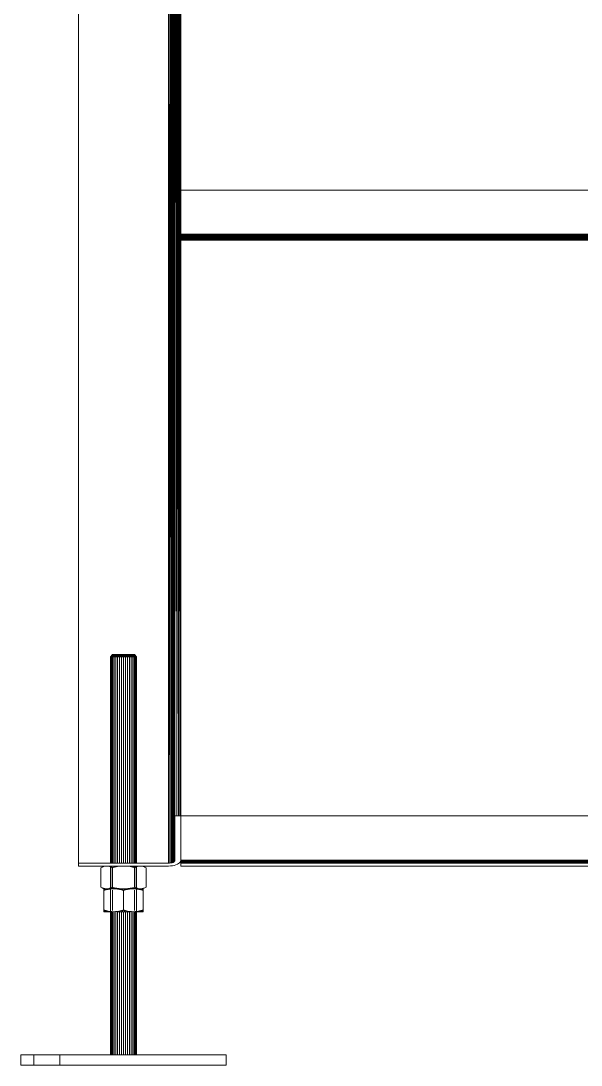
# Model space of a CAD drawing. Header units: centimetres. Extents: x -336 to 16318, y -437 to 1921.
# Drawn here: x 5464 to 5491.3, y 107.8 to 158.6 of the extents above; entities that cross this region are included whole.
import ezdxf

# ---------------------------------------------------------------- set-up
doc = ezdxf.new("R2010")
doc.units = ezdxf.units.CM
doc.layers.add('M-EQPM', color=7, linetype='Continuous', lineweight=9)

# ---------------------------------------------------------------- blocks, each defined once
blk = doc.blocks.new('EQ-05-028 - EQ-05-028_dwg_Agrupar_499-1577048-Section 6')
at = {"layer": 'M-EQPM', "color": 136, "true_color": 0x007f7f}
for p, q in [((5471.257, 181.035), (5471.163, 117.601)), ((5471.163, 181.035), (5471.163, 117.601)), ((5471.257, 181.035), (5471.222, 117.604)), ((5471.257, 181.035), (5471.279, 117.613)), ((5471.349, 181.035), (5471.279, 117.613)), ((5471.349, 181.035), (5471.331, 117.627)), ((5471.349, 181.035), (5471.375, 117.644)), ((5471.349, 181.035), (5471.412, 117.666)), ((5471.349, 181.035), (5471.44, 117.691)), ((5471.349, 181.035), (5471.457, 117.719)), ((5471.349, 181.035), (5471.459, 119.895)), ((5471.463, 119.895), (5471.436, 181.035)), ((5471.463, 181.035), (5471.463, 119.895)), ((5471.463, 119.895), (5471.516, 181.035)), ((5471.565, 119.895), (5471.516, 181.035)), ((5471.565, 119.895), (5471.649, 181.035)), ((5471.565, 119.895), (5471.587, 181.035)), ((5471.649, 119.895), (5471.649, 181.035)), ((5471.649, 119.895), (5471.698, 181.035)), ((5471.75, 119.895), (5471.698, 181.035)), ((5471.711, 119.895), (5471.698, 181.035)), ((5471.75, 119.895), (5471.734, 181.035)), ((5471.761, 150.391), (5471.734, 181.035)), ((5471.763, 150.391), (5471.756, 181.035)), ((5471.763, 150.391), (5471.756, 181.035)), ((5466.763, 179.571), (5466.763, 117.601)), ((5466.763, 117.601), (5466.763, 179.571)), ((5471.763, 148.098), (5471.763, 170.708)), ((5471.763, 170.404), (5471.763, 150.391)), ((5471.763, 170.404), (5471.763, 150.391)), ((5510.763, 150.391), (5471.763, 150.391)), ((5471.763, 148.244), (5471.763, 150.391)), ((5471.763, 148.199), (5471.763, 148.244)), ((5510.763, 148.244), (5471.763, 148.244)), ((5471.763, 148.154), (5471.763, 148.199)), ((5510.763, 148.199), (5471.763, 148.199)), ((5471.763, 148.112), (5471.763, 148.154)), ((5510.763, 148.154), (5471.763, 148.154)), ((5471.763, 148.126), (5471.763, 148.141)), ((5471.763, 148.114), (5471.763, 148.126)), ((5471.763, 148.105), (5471.763, 148.114)), ((5471.763, 148.072), (5471.763, 148.112)), ((5510.763, 148.112), (5471.763, 148.112)), ((5471.763, 148.1), (5471.763, 148.105)), ((5471.763, 148.098), (5471.763, 148.1)), ((5510.763, 148.098), (5471.763, 148.098)), ((5471.763, 148.098), (5471.763, 147.952)), ((5471.763, 148.037), (5471.763, 148.072)), ((5510.763, 148.072), (5471.763, 148.072)), ((5471.75, 119.895), (5471.763, 147.952)), ((5471.75, 119.895), (5471.763, 147.952)), ((5471.763, 148.008), (5471.763, 148.037)), ((5510.763, 148.037), (5471.763, 148.037)), ((5471.763, 147.984), (5471.763, 148.008)), ((5510.763, 148.008), (5471.763, 148.008)), ((5471.763, 147.966), (5471.763, 147.984)), ((5510.763, 147.984), (5471.763, 147.984)), ((5471.763, 147.955), (5471.763, 147.966)), ((5510.763, 147.966), (5471.763, 147.966)), ((5471.763, 147.955), (5471.763, 147.952)), ((5510.763, 147.955), (5471.763, 147.955)), ((5510.763, 147.952), (5471.763, 147.952)), ((5471.763, 119.895), (5471.763, 147.952)), ((5471.763, 119.895), (5471.763, 147.952)), ((5471.763, 147.952), (5471.763, 119.895)), ((5471.463, 119.895), (5471.763, 119.895)), ((5471.463, 119.895), (5471.463, 117.748)), ((5471.763, 119.895), (5471.463, 119.895)), ((5510.763, 119.895), (5471.763, 119.895)), ((5471.763, 119.895), (5471.763, 117.748)), ((5471.763, 119.895), (5471.763, 117.748)), ((5510.763, 119.895), (5471.763, 119.895)), ((5471.763, 119.895), (5471.763, 117.748)), ((5466.763, 117.601), (5466.763, 117.455)), ((5466.763, 117.601), (5471.163, 117.601)), ((5471.163, 117.601), (5466.763, 117.601)), ((5466.763, 117.455), (5466.763, 117.601)), ((5471.163, 117.601), (5471.256, 117.609)), ((5471.163, 117.601), (5471.222, 117.604)), ((5471.163, 117.601), (5471.21, 117.603)), ((5471.163, 117.601), (5471.21, 117.603)), ((5471.163, 117.603), (5471.163, 117.601)), ((5471.256, 117.609), (5471.21, 117.603)), ((5471.222, 117.604), (5471.299, 117.617)), ((5471.222, 117.604), (5471.279, 117.613)), ((5471.222, 117.604), (5471.256, 117.609)), ((5471.299, 117.617), (5471.256, 117.609)), ((5471.279, 117.613), (5471.331, 117.627)), ((5471.279, 117.613), (5471.299, 117.617)), ((5471.34, 117.629), (5471.299, 117.617)), ((5471.331, 117.627), (5471.299, 117.617)), ((5471.331, 117.627), (5471.375, 117.644)), ((5471.331, 117.627), (5471.375, 117.644)), ((5471.331, 117.627), (5471.34, 117.629)), ((5471.375, 117.644), (5471.34, 117.629)), ((5471.375, 117.644), (5471.431, 117.681)), ((5471.375, 117.644), (5471.412, 117.666)), ((5471.375, 117.644), (5471.406, 117.662)), ((5471.406, 117.662), (5471.375, 117.644)), ((5471.431, 117.681), (5471.406, 117.662)), ((5471.412, 117.666), (5471.449, 117.703)), ((5471.412, 117.666), (5471.44, 117.691)), ((5471.412, 117.666), (5471.431, 117.681)), ((5471.449, 117.703), (5471.431, 117.681)), ((5471.431, 117.662), (5471.431, 117.649)), ((5471.44, 117.691), (5471.457, 117.719)), ((5471.44, 117.691), (5471.449, 117.703)), ((5471.46, 117.725), (5471.449, 117.703)), ((5471.449, 117.703), (5471.46, 117.725)), ((5471.457, 117.719), (5471.449, 117.703)), ((5471.46, 117.725), (5471.463, 117.748)), ((5471.463, 117.725), (5471.463, 117.748)), ((5471.587, 117.541), (5471.516, 117.511)), ((5471.587, 117.541), (5471.516, 117.511)), ((5471.649, 117.576), (5471.587, 117.541)), ((5471.587, 117.541), (5471.649, 117.576)), ((5471.698, 117.615), (5471.649, 117.576)), ((5471.698, 117.615), (5471.649, 117.576)), ((5471.734, 117.657), (5471.698, 117.615)), ((5471.698, 117.615), (5471.734, 117.657)), ((5471.763, 117.748), (5471.734, 117.657)), ((5471.756, 117.702), (5471.734, 117.657)), ((5471.756, 117.702), (5471.734, 117.657)), ((5471.763, 117.748), (5471.738, 117.669)), ((5471.763, 117.748), (5471.756, 117.702)), ((5471.763, 117.748), (5471.756, 117.702)), ((5471.756, 117.711), (5471.756, 117.748)), ((5471.763, 117.725), (5471.763, 117.748)), ((5510.763, 117.748), (5471.763, 117.748)), ((5471.763, 117.657), (5471.763, 117.748)), ((5471.763, 117.703), (5471.763, 117.725)), ((5510.763, 117.725), (5471.763, 117.725)), ((5471.763, 117.681), (5471.763, 117.703)), ((5510.763, 117.703), (5471.763, 117.703)), ((5471.763, 117.662), (5471.763, 117.681)), ((5510.763, 117.681), (5471.763, 117.681)), ((5471.763, 117.644), (5471.763, 117.662)), ((5510.763, 117.662), (5471.763, 117.662)), ((5471.763, 117.629), (5471.763, 117.644)), ((5510.763, 117.644), (5471.763, 117.644)), ((5471.763, 117.617), (5471.763, 117.629)), ((5510.763, 117.629), (5471.763, 117.629)), ((5471.763, 117.609), (5471.763, 117.617)), ((5510.763, 117.617), (5471.763, 117.617)), ((5471.763, 117.603), (5471.763, 117.609)), ((5510.763, 117.609), (5471.763, 117.609)), ((5471.763, 117.601), (5471.763, 117.603)), ((5471.763, 117.603), (5471.763, 117.601)), ((5510.763, 117.601), (5471.763, 117.601)), ((5471.763, 117.455), (5471.763, 117.601)), ((5510.763, 117.601), (5471.763, 117.601)), ((5466.763, 117.455), (5471.163, 117.455)), ((5471.163, 117.455), (5466.763, 117.455)), ((5471.257, 117.459), (5471.163, 117.455)), ((5471.163, 117.455), (5471.257, 117.459)), ((5471.349, 117.469), (5471.257, 117.459)), ((5471.349, 117.469), (5471.257, 117.459)), ((5471.436, 117.487), (5471.349, 117.469)), ((5471.516, 117.511), (5471.436, 117.487)), ((5510.763, 117.455), (5471.763, 117.455))]:
    blk.add_line(p, q, dxfattribs=at)
at = {"layer": 'M-EQPM', "color": 136, "true_color": 0x007f7f, "flags": 128}
for points in [[(5466.763, 117.601), (5466.763, 179.571), (5469.763, 181.035), (5471.163, 181.035), (5471.257, 181.035), (5471.279, 117.613), (5471.331, 117.627), (5471.349, 181.035), (5471.279, 117.613), (5471.349, 181.035), (5471.436, 181.035), (5471.516, 181.035), (5471.565, 119.895), (5471.587, 181.035), (5471.565, 119.895), (5471.649, 181.035), (5471.565, 119.895)], [(5471.457, 117.719), (5471.349, 181.035), (5471.457, 117.719), (5471.44, 117.691), (5471.349, 181.035), (5471.44, 117.691), (5471.412, 117.666), (5471.349, 181.035), (5471.412, 117.666), (5471.375, 117.644), (5471.349, 181.035), (5471.375, 117.644), (5471.331, 117.627), (5471.349, 181.035), (5471.257, 181.035), (5471.279, 117.613), (5471.222, 117.604), (5471.257, 181.035), (5471.222, 117.604), (5471.163, 117.601), (5471.257, 181.035), (5471.163, 117.601), (5471.163, 181.035), (5471.163, 117.601)], [(5471.649, 119.895), (5471.649, 181.035), (5471.587, 181.035), (5471.516, 181.035), (5471.565, 119.895)], [(5471.649, 119.895), (5471.649, 181.035), (5471.698, 181.035), (5471.649, 119.895), (5471.698, 181.035), (5471.711, 119.895)], [(5471.763, 150.391), (5471.756, 181.035), (5471.734, 181.035), (5471.698, 181.035), (5471.711, 119.895)], [(5471.75, 119.895), (5471.698, 181.035), (5471.75, 119.895), (5471.734, 181.035), (5471.761, 150.391)], [(5471.763, 147.952), (5471.75, 119.895), (5471.734, 181.035), (5471.761, 150.391)], [(5471.763, 150.391), (5471.763, 148.244), (5471.763, 148.199), (5471.763, 148.154), (5471.763, 148.112), (5471.763, 148.072), (5471.763, 148.037), (5471.763, 148.008), (5471.763, 147.984), (5471.763, 147.966), (5471.763, 147.955), (5471.763, 147.952)], [(5471.763, 150.391), (5510.763, 150.391), (5510.763, 148.244), (5471.763, 148.244), (5471.763, 148.199), (5471.763, 148.154), (5510.763, 148.154), (5510.763, 148.199), (5471.763, 148.199), (5510.763, 148.199)], [(5510.763, 148.199), (5510.763, 148.244), (5471.763, 148.244), (5471.763, 150.391), (5510.763, 150.391)], [(5471.763, 147.952), (5471.763, 147.955), (5471.763, 147.966), (5510.763, 147.966), (5510.763, 147.955)], [(5510.763, 147.955), (5471.763, 147.955), (5510.763, 147.955), (5510.763, 147.952)], [(5471.163, 117.601), (5471.163, 117.609), (5471.21, 117.603), (5471.21, 117.601), (5471.21, 117.609), (5471.21, 117.604), (5471.21, 117.609), (5471.299, 117.617), (5471.299, 117.604), (5471.279, 117.613), (5471.279, 117.617), (5471.34, 117.629), (5471.375, 117.644), (5471.406, 117.662), (5471.431, 117.681), (5471.449, 117.703), (5471.46, 117.725), (5471.463, 117.748), (5471.463, 119.895), (5471.463, 117.748)], [(5471.763, 117.748), (5471.756, 117.702), (5471.763, 117.748), (5471.763, 119.895), (5471.463, 119.895)], [(5471.734, 117.657), (5471.756, 117.702), (5471.756, 117.748), (5471.763, 119.895)], [(5510.763, 117.748), (5471.763, 117.748), (5471.763, 119.895), (5510.763, 119.895)], [(5510.763, 117.748), (5510.763, 119.895), (5510.763, 117.748), (5510.763, 117.725), (5510.763, 117.703), (5471.763, 117.703), (5471.763, 117.681), (5510.763, 117.681), (5471.763, 117.681), (5471.763, 117.662), (5510.763, 117.662), (5471.763, 117.662), (5471.763, 117.644), (5510.763, 117.644), (5510.763, 117.629), (5510.763, 117.617), (5471.763, 117.617), (5471.763, 117.609), (5510.763, 117.609), (5510.763, 117.603)], [(5471.734, 117.657), (5471.698, 117.615), (5471.649, 117.576), (5471.587, 117.541), (5471.516, 117.511), (5471.436, 117.487), (5471.349, 117.469), (5471.257, 117.459), (5471.163, 117.455), (5466.763, 117.455), (5466.763, 117.601), (5471.163, 117.601)], [(5471.406, 117.644), (5471.406, 117.627), (5471.279, 117.613), (5471.279, 117.617), (5471.279, 117.604), (5471.163, 117.601)], [(5471.375, 117.644), (5471.331, 117.627), (5471.331, 117.617), (5471.34, 117.629), (5471.34, 117.627), (5471.34, 117.644), (5471.34, 117.629), (5471.34, 117.627), (5471.34, 117.617), (5471.256, 117.609), (5471.21, 117.603), (5471.163, 117.601)], [(5471.463, 117.691), (5471.412, 117.666), (5471.412, 117.703), (5471.431, 117.681), (5471.431, 117.666), (5471.375, 117.644)], [(5471.375, 117.644), (5471.406, 117.662), (5471.406, 117.644), (5471.406, 117.681), (5471.406, 117.662), (5471.406, 117.644)], [(5471.457, 117.719), (5471.457, 117.725), (5471.449, 117.703), (5471.449, 117.719), (5471.44, 117.691), (5471.44, 117.703), (5471.44, 117.666), (5471.44, 117.681), (5471.44, 117.644)], [(5471.763, 117.601), (5471.763, 117.603), (5471.763, 117.609), (5471.763, 117.617), (5471.763, 117.629), (5471.763, 117.644), (5471.763, 117.662), (5471.763, 117.681), (5471.763, 117.703), (5471.763, 117.725), (5471.763, 117.748)], [(5471.763, 117.603), (5471.763, 117.609), (5510.763, 117.609), (5510.763, 117.617), (5471.763, 117.617), (5471.763, 117.629), (5510.763, 117.629), (5471.763, 117.629), (5471.763, 117.644), (5510.763, 117.644), (5510.763, 117.662), (5510.763, 117.681), (5510.763, 117.703), (5471.763, 117.703), (5471.763, 117.725), (5510.763, 117.725), (5471.763, 117.725), (5471.763, 117.748), (5510.763, 117.748)], [(5471.763, 117.455), (5510.763, 117.455), (5471.763, 117.455), (5471.763, 117.601)], [(5471.763, 117.455), (5471.763, 117.601), (5510.763, 117.601), (5510.763, 117.455)], [(5471.349, 117.469), (5471.436, 117.487), (5471.516, 117.511)]]:
    blk.add_lwpolyline(points, dxfattribs=at)
for points in [[(5471.459, 119.895), (5471.349, 181.035)], [(5471.463, 119.895), (5471.516, 181.035), (5471.463, 119.895), (5471.436, 181.035)], [(5510.763, 148.154), (5510.763, 148.112), (5471.763, 148.112), (5471.763, 148.154)], [(5510.763, 148.072), (5471.763, 148.072), (5510.763, 148.072), (5510.763, 148.037), (5471.763, 148.037), (5471.763, 148.072), (5471.763, 148.112), (5510.763, 148.112)], [(5510.763, 148.008), (5471.763, 148.008), (5510.763, 148.008), (5510.763, 147.984), (5471.763, 147.984), (5471.763, 148.008), (5471.763, 148.037), (5510.763, 148.037)], [(5510.763, 147.984), (5510.763, 147.966), (5471.763, 147.966), (5471.763, 147.984)]]:
    blk.add_lwpolyline(points, close=True, dxfattribs=at)
blk = doc.blocks.new('EQ-05-028 - EQ-05-028_dwg_Agrupar_724-1577056-Section 6')
at = {"layer": 'M-EQPM', "color": 136, "true_color": 0x007f7f}
for p, q in [((5468.435, 127.755), (5468.328, 127.655)), ((5468.328, 127.655), (5468.428, 127.755)), ((5468.454, 127.755), (5468.336, 127.655)), ((5468.336, 127.655), (5468.435, 127.755)), ((5468.428, 127.755), (5468.336, 127.655)), ((5468.336, 127.655), (5468.435, 127.755)), ((5468.487, 127.755), (5468.359, 127.655)), ((5468.359, 127.655), (5468.454, 127.755)), ((5468.435, 127.755), (5468.359, 127.655)), ((5468.359, 127.655), (5468.454, 127.755)), ((5468.53, 127.755), (5468.397, 127.655)), ((5468.397, 127.655), (5468.487, 127.755)), ((5468.454, 127.755), (5468.397, 127.655)), ((5468.397, 127.655), (5468.487, 127.755)), ((5468.435, 127.755), (5468.428, 127.755)), ((5468.428, 127.755), (5468.435, 127.755)), ((5468.454, 127.755), (5468.435, 127.755)), ((5468.435, 127.755), (5468.454, 127.755)), ((5468.585, 127.755), (5468.45, 127.655)), ((5468.45, 127.655), (5468.53, 127.755)), ((5468.487, 127.755), (5468.45, 127.655)), ((5468.45, 127.655), (5468.53, 127.755)), ((5468.487, 127.755), (5468.454, 127.755)), ((5468.454, 127.755), (5468.487, 127.755)), ((5468.53, 127.755), (5468.487, 127.755)), ((5468.487, 127.755), (5468.53, 127.755)), ((5468.649, 127.755), (5468.514, 127.655)), ((5468.514, 127.655), (5468.585, 127.755)), ((5468.53, 127.755), (5468.514, 127.655)), ((5468.514, 127.655), (5468.585, 127.755)), ((5468.585, 127.755), (5468.53, 127.755)), ((5468.53, 127.755), (5468.585, 127.755)), ((5468.649, 127.755), (5468.585, 127.755)), ((5468.585, 127.755), (5468.59, 127.655)), ((5468.585, 127.755), (5468.649, 127.755)), ((5468.72, 127.755), (5468.59, 127.655)), ((5468.59, 127.655), (5468.649, 127.755)), ((5468.59, 127.655), (5468.649, 127.755)), ((5468.72, 127.755), (5468.649, 127.755)), ((5468.649, 127.755), (5468.675, 127.655)), ((5468.649, 127.755), (5468.72, 127.755)), ((5468.798, 127.755), (5468.675, 127.655)), ((5468.675, 127.655), (5468.72, 127.755)), ((5468.675, 127.655), (5468.72, 127.755)), ((5468.798, 127.755), (5468.72, 127.755)), ((5468.72, 127.755), (5468.767, 127.655)), ((5468.72, 127.755), (5468.798, 127.755)), ((5468.88, 127.755), (5468.767, 127.655)), ((5468.767, 127.655), (5468.798, 127.755)), ((5468.767, 127.655), (5468.798, 127.755)), ((5468.88, 127.755), (5468.798, 127.755)), ((5468.798, 127.755), (5468.864, 127.655)), ((5468.798, 127.755), (5468.88, 127.755)), ((5468.963, 127.755), (5468.864, 127.655)), ((5468.864, 127.655), (5468.88, 127.755)), ((5468.864, 127.655), (5468.88, 127.755)), ((5468.963, 127.755), (5468.88, 127.755)), ((5468.963, 127.655), (5468.88, 127.755)), ((5468.88, 127.755), (5468.963, 127.755)), ((5469.047, 127.755), (5468.963, 127.655)), ((5469.047, 127.755), (5468.963, 127.755)), ((5468.963, 127.655), (5468.963, 127.755)), ((5468.963, 127.655), (5468.963, 127.755)), ((5469.063, 127.655), (5468.963, 127.755)), ((5468.963, 127.755), (5469.047, 127.755)), ((5469.063, 127.655), (5469.047, 127.755)), ((5469.129, 127.755), (5469.047, 127.755)), ((5469.063, 127.655), (5469.047, 127.755)), ((5469.047, 127.755), (5469.159, 127.655)), ((5469.047, 127.755), (5469.129, 127.755)), ((5469.063, 127.655), (5469.129, 127.755)), ((5469.159, 127.655), (5469.129, 127.755)), ((5469.206, 127.755), (5469.129, 127.755)), ((5469.159, 127.655), (5469.129, 127.755)), ((5469.129, 127.755), (5469.252, 127.655)), ((5469.129, 127.755), (5469.206, 127.755)), ((5469.159, 127.655), (5469.206, 127.755)), ((5469.252, 127.655), (5469.206, 127.755)), ((5469.278, 127.755), (5469.206, 127.755)), ((5469.252, 127.655), (5469.206, 127.755)), ((5469.206, 127.755), (5469.336, 127.655)), ((5469.206, 127.755), (5469.278, 127.755)), ((5469.252, 127.655), (5469.278, 127.755)), ((5469.336, 127.655), (5469.278, 127.755)), ((5469.342, 127.755), (5469.278, 127.755)), ((5469.336, 127.655), (5469.278, 127.755)), ((5469.278, 127.755), (5469.412, 127.655)), ((5469.278, 127.755), (5469.492, 127.755)), ((5469.336, 127.655), (5469.342, 127.755)), ((5469.412, 127.655), (5469.342, 127.755)), ((5469.396, 127.755), (5469.342, 127.755)), ((5469.412, 127.655), (5469.342, 127.755)), ((5469.477, 127.655), (5469.342, 127.755)), ((5469.342, 127.755), (5469.412, 127.655)), ((5469.396, 127.755), (5469.342, 127.755)), ((5469.477, 127.655), (5469.396, 127.755)), ((5469.412, 127.655), (5469.396, 127.755)), ((5469.396, 127.755), (5469.492, 127.755)), ((5469.477, 127.655), (5469.396, 127.755)), ((5469.529, 127.655), (5469.396, 127.755)), ((5469.396, 127.755), (5469.477, 127.655)), ((5469.529, 127.655), (5469.44, 127.755)), ((5469.477, 127.655), (5469.44, 127.755)), ((5469.529, 127.655), (5469.44, 127.755)), ((5469.567, 127.655), (5469.44, 127.755)), ((5469.44, 127.755), (5469.529, 127.655)), ((5469.567, 127.655), (5469.472, 127.755)), ((5469.529, 127.655), (5469.472, 127.755)), ((5469.567, 127.655), (5469.472, 127.755)), ((5469.59, 127.655), (5469.472, 127.755)), ((5469.472, 127.755), (5469.567, 127.655)), ((5469.59, 127.655), (5469.492, 127.755)), ((5469.598, 127.655), (5469.492, 127.755)), ((5469.567, 127.655), (5469.492, 127.755)), ((5469.59, 127.655), (5469.492, 127.755)), ((5469.492, 127.755), (5469.59, 127.655)), ((5469.498, 127.755), (5469.59, 127.655)), ((5469.498, 127.755), (5469.598, 127.655)), ((5468.328, 127.655), (5468.328, 117.601)), ((5468.336, 127.655), (5468.328, 127.655)), ((5468.328, 127.655), (5468.336, 127.655)), ((5468.328, 127.655), (5468.328, 117.601)), ((5468.359, 127.655), (5468.336, 127.655)), ((5468.336, 127.655), (5468.336, 117.601)), ((5468.397, 127.655), (5468.359, 127.655)), ((5468.359, 127.655), (5468.359, 117.601)), ((5468.45, 127.655), (5468.397, 127.655)), ((5468.397, 127.655), (5468.397, 117.601)), ((5468.514, 127.655), (5468.45, 127.655)), ((5468.45, 127.655), (5468.45, 117.601)), ((5468.59, 127.655), (5468.514, 127.655)), ((5468.514, 127.655), (5468.514, 117.601)), ((5468.675, 127.655), (5468.59, 127.655)), ((5468.59, 127.655), (5468.59, 117.601)), ((5468.767, 127.655), (5468.675, 127.655)), ((5468.675, 127.655), (5468.675, 117.601)), ((5468.864, 127.655), (5468.767, 127.655)), ((5468.767, 127.655), (5468.767, 117.601)), ((5468.963, 127.655), (5468.864, 127.655)), ((5468.864, 127.655), (5468.864, 117.601)), ((5469.063, 127.655), (5468.963, 127.655)), ((5468.963, 127.655), (5468.963, 117.601)), ((5469.159, 127.655), (5469.063, 127.655)), ((5469.063, 127.655), (5469.063, 117.601)), ((5469.252, 127.655), (5469.159, 127.655)), ((5469.159, 127.655), (5469.159, 117.601)), ((5469.336, 127.655), (5469.252, 127.655)), ((5469.252, 127.655), (5469.252, 117.601)), ((5469.412, 127.655), (5469.336, 127.655)), ((5469.336, 127.655), (5469.336, 117.601)), ((5469.477, 127.655), (5469.412, 127.655)), ((5469.412, 127.655), (5469.412, 117.601)), ((5469.529, 127.655), (5469.477, 127.655)), ((5469.477, 127.655), (5469.477, 117.601)), ((5469.567, 127.655), (5469.529, 127.655)), ((5469.529, 127.655), (5469.529, 117.601)), ((5469.59, 127.655), (5469.567, 127.655)), ((5469.567, 127.655), (5469.567, 117.601)), ((5469.59, 127.655), (5469.598, 127.655)), ((5469.59, 127.655), (5469.59, 117.601)), ((5469.598, 127.655), (5469.598, 117.601)), ((5469.598, 127.655), (5469.598, 117.601)), ((5469.598, 117.601), (5469.598, 127.655)), ((5468.328, 117.455), (5468.328, 108.255)), ((5469.598, 117.455), (5469.598, 108.255)), ((5468.328, 115.202), (5468.328, 108.255)), ((5468.328, 115.202), (5468.328, 108.255)), ((5468.336, 115.202), (5468.336, 108.255)), ((5468.336, 108.255), (5468.336, 115.202)), ((5468.336, 115.202), (5468.336, 108.255)), ((5468.359, 115.202), (5468.359, 108.255)), ((5468.359, 108.255), (5468.359, 115.202)), ((5468.359, 115.202), (5468.359, 108.255)), ((5468.397, 115.202), (5468.397, 108.255)), ((5468.397, 115.202), (5468.397, 108.255)), ((5468.397, 108.255), (5468.397, 115.202)), ((5468.45, 115.202), (5468.45, 108.255)), ((5468.45, 108.255), (5468.45, 115.202)), ((5468.45, 115.202), (5468.45, 108.255)), ((5468.514, 115.202), (5468.514, 108.255)), ((5468.514, 115.202), (5468.514, 108.255)), ((5468.514, 108.255), (5468.514, 115.202)), ((5468.59, 115.202), (5468.59, 108.255)), ((5468.59, 108.255), (5468.59, 115.202)), ((5468.59, 115.202), (5468.59, 108.255)), ((5468.675, 115.202), (5468.675, 108.255)), ((5468.675, 108.255), (5468.675, 115.202)), ((5468.675, 115.202), (5468.675, 108.255)), ((5468.767, 115.202), (5468.767, 108.255)), ((5468.767, 115.202), (5468.767, 108.255)), ((5468.767, 108.255), (5468.767, 115.202)), ((5468.864, 115.202), (5468.864, 108.255)), ((5468.864, 108.255), (5468.864, 115.202)), ((5468.864, 115.202), (5468.864, 108.255)), ((5468.963, 115.202), (5468.963, 108.255)), ((5468.963, 115.202), (5468.963, 108.255)), ((5468.963, 108.255), (5468.963, 115.202)), ((5469.063, 115.202), (5469.063, 108.255)), ((5469.063, 108.255), (5469.063, 115.202)), ((5469.063, 115.202), (5469.063, 108.255)), ((5469.159, 115.202), (5469.159, 108.255)), ((5469.159, 108.255), (5469.159, 115.202)), ((5469.159, 115.202), (5469.159, 108.255)), ((5469.252, 115.202), (5469.252, 108.255)), ((5469.252, 115.202), (5469.252, 108.255)), ((5469.252, 108.255), (5469.252, 115.202)), ((5469.336, 115.202), (5469.336, 108.255)), ((5469.336, 108.255), (5469.336, 115.202)), ((5469.336, 115.202), (5469.336, 108.255)), ((5469.412, 115.202), (5469.412, 108.255)), ((5469.412, 115.202), (5469.412, 108.255)), ((5469.412, 108.255), (5469.412, 115.202)), ((5469.477, 115.202), (5469.477, 108.255)), ((5469.477, 108.255), (5469.477, 115.202)), ((5469.477, 115.202), (5469.477, 108.255)), ((5469.529, 115.202), (5469.529, 108.255)), ((5469.529, 108.255), (5469.529, 115.202)), ((5469.529, 115.202), (5469.529, 108.255)), ((5469.567, 115.202), (5469.567, 108.255)), ((5469.567, 115.202), (5469.567, 108.255)), ((5469.567, 108.255), (5469.567, 115.202)), ((5469.59, 115.202), (5469.59, 108.255)), ((5469.59, 108.255), (5469.59, 115.202)), ((5469.59, 115.202), (5469.59, 108.255)), ((5469.598, 115.202), (5469.598, 108.255)), ((5469.598, 108.255), (5469.598, 115.202))]:
    blk.add_line(p, q, dxfattribs=at)
at = {"layer": 'M-EQPM', "color": 136, "true_color": 0x007f7f, "flags": 128}
for points in [[(5468.328, 127.655), (5468.336, 127.655), (5468.359, 127.655), (5468.397, 127.655), (5468.45, 127.655), (5468.514, 127.655), (5468.59, 127.655), (5468.675, 127.655), (5468.767, 127.655), (5468.864, 127.655), (5468.963, 127.655), (5469.063, 127.655), (5469.159, 127.655), (5469.252, 127.655), (5469.336, 127.655), (5469.412, 127.655), (5469.477, 127.655), (5469.529, 127.655), (5469.567, 127.655), (5469.59, 127.655), (5469.598, 127.655), (5469.498, 127.755)], [(5468.435, 127.755), (5468.428, 127.755), (5468.328, 127.655), (5468.328, 117.601)], [(5468.428, 127.755), (5468.435, 127.755), (5468.336, 127.655), (5468.359, 127.655)], [(5468.454, 127.755), (5468.435, 127.755), (5468.336, 127.655)], [(5468.435, 127.755), (5468.454, 127.755), (5468.359, 127.655), (5468.397, 127.655)], [(5468.487, 127.755), (5468.454, 127.755), (5468.359, 127.655)], [(5468.454, 127.755), (5468.487, 127.755), (5468.397, 127.655), (5468.397, 117.601)], [(5468.53, 127.755), (5468.487, 127.755), (5468.397, 127.655)], [(5468.487, 127.755), (5468.53, 127.755), (5468.45, 127.655), (5468.514, 127.655)], [(5468.585, 127.755), (5468.53, 127.755), (5468.45, 127.655)], [(5468.53, 127.755), (5468.585, 127.755), (5468.514, 127.655), (5468.514, 117.601)], [(5468.649, 127.755), (5468.585, 127.755), (5468.514, 127.655)], [(5468.585, 127.755), (5468.649, 127.755), (5468.59, 127.655), (5468.675, 127.655)], [(5468.72, 127.755), (5468.649, 127.755), (5468.59, 127.655)], [(5468.649, 127.755), (5468.72, 127.755), (5468.675, 127.655), (5468.767, 127.655)], [(5468.798, 127.755), (5468.72, 127.755), (5468.675, 127.655)], [(5468.72, 127.755), (5468.798, 127.755), (5468.767, 127.655), (5468.767, 117.601)], [(5468.88, 127.755), (5468.798, 127.755), (5468.767, 127.655)], [(5468.798, 127.755), (5468.88, 127.755), (5468.864, 127.655), (5468.963, 127.655)], [(5468.963, 127.755), (5468.88, 127.755), (5468.864, 127.655)], [(5468.88, 127.755), (5468.963, 127.755), (5468.963, 127.655), (5468.963, 117.601)], [(5468.963, 127.755), (5469.047, 127.755), (5469.063, 127.655), (5469.159, 127.655)], [(5469.047, 127.755), (5468.963, 127.755), (5468.963, 127.655)], [(5469.047, 127.755), (5469.129, 127.755), (5469.159, 127.655), (5469.252, 127.655)], [(5469.129, 127.755), (5469.047, 127.755), (5469.063, 127.655)], [(5469.129, 127.755), (5469.206, 127.755), (5469.252, 127.655), (5469.252, 117.601)], [(5469.206, 127.755), (5469.129, 127.755), (5469.159, 127.655)], [(5469.206, 127.755), (5469.278, 127.755), (5469.336, 127.655), (5469.412, 127.655)], [(5469.278, 127.755), (5469.206, 127.755), (5469.252, 127.655)], [(5469.336, 127.655), (5469.278, 127.755), (5469.342, 127.755), (5469.396, 127.755), (5469.44, 127.755), (5469.472, 127.755), (5469.492, 127.755), (5469.498, 127.755), (5469.492, 127.755), (5469.472, 127.755), (5469.44, 127.755), (5469.396, 127.755), (5469.477, 127.655), (5469.529, 127.655)], [(5469.278, 127.755), (5469.342, 127.755), (5469.412, 127.655), (5469.412, 117.601)], [(5469.44, 127.755), (5469.529, 127.655), (5469.567, 127.655)], [(5469.472, 127.755), (5469.567, 127.655), (5469.567, 117.601)], [(5469.492, 127.755), (5469.59, 127.655), (5469.598, 127.655)], [(5468.397, 117.601), (5468.397, 127.655), (5468.45, 127.655)], [(5468.514, 117.601), (5468.514, 127.655), (5468.59, 127.655)], [(5468.767, 117.601), (5468.767, 127.655), (5468.864, 127.655)], [(5468.963, 117.601), (5468.963, 127.655), (5469.063, 127.655)], [(5469.252, 117.601), (5469.252, 127.655), (5469.336, 127.655)], [(5469.412, 117.601), (5469.412, 127.655), (5469.477, 127.655)], [(5469.567, 117.601), (5469.567, 127.655), (5469.59, 127.655)]]:
    blk.add_lwpolyline(points, dxfattribs=at)
for points in [[(5468.336, 117.601), (5468.336, 127.655)], [(5468.359, 117.601), (5468.359, 127.655)], [(5468.45, 117.601), (5468.45, 127.655)], [(5468.59, 117.601), (5468.59, 127.655)], [(5468.675, 117.601), (5468.675, 127.655)], [(5468.864, 117.601), (5468.864, 127.655)], [(5469.063, 117.601), (5469.063, 127.655)], [(5469.159, 117.601), (5469.159, 127.655)], [(5469.336, 117.601), (5469.336, 127.655)], [(5469.477, 117.601), (5469.477, 127.655)], [(5469.529, 117.601), (5469.529, 127.655)], [(5469.59, 117.601), (5469.59, 127.655)]]:
    blk.add_lwpolyline(points, close=True, dxfattribs=at)
blk = doc.blocks.new('EQ-05-028 - EQ-05-028_dwg_Agrupar_725-1577057-Section 6')
at = {"layer": 'M-EQPM', "color": 136, "true_color": 0x007f7f}
for p, q in [((5468.016, 117.455), (5467.863, 117.37)), ((5468.011, 117.455), (5467.863, 117.37)), ((5467.863, 117.37), (5467.923, 117.401)), ((5467.863, 117.37), (5467.923, 117.401)), ((5467.863, 117.37), (5467.863, 116.428)), ((5468.011, 117.455), (5467.923, 117.401)), ((5467.923, 117.401), (5468.033, 117.442)), ((5467.923, 117.401), (5467.979, 117.425)), ((5467.979, 117.425), (5467.923, 117.401)), ((5467.979, 117.425), (5468.033, 117.442)), ((5468.016, 117.455), (5468.011, 117.455)), ((5468.033, 117.442), (5468.086, 117.452)), ((5468.033, 117.442), (5468.086, 117.452)), ((5468.033, 117.442), (5468.086, 117.452)), ((5468.244, 117.442), (5468.191, 117.452)), ((5468.244, 117.442), (5468.191, 117.452)), ((5468.244, 117.442), (5468.191, 117.452)), ((5468.298, 117.425), (5468.244, 117.442)), ((5468.354, 117.401), (5468.244, 117.442)), ((5468.354, 117.401), (5468.298, 117.425)), ((5468.298, 117.425), (5468.354, 117.401)), ((5468.413, 117.37), (5468.354, 117.401)), ((5468.403, 117.455), (5468.413, 117.37)), ((5468.576, 117.455), (5468.413, 117.37)), ((5468.413, 117.37), (5468.576, 117.455)), ((5468.413, 117.37), (5468.532, 117.401)), ((5468.532, 117.401), (5468.413, 117.37)), ((5468.413, 117.37), (5468.413, 116.428)), ((5468.434, 116.404), (5468.434, 117.394)), ((5468.532, 117.401), (5468.752, 117.442)), ((5468.532, 117.401), (5468.644, 117.425)), ((5468.752, 117.442), (5468.858, 117.452)), ((5468.858, 117.452), (5468.752, 117.442)), ((5469.069, 117.452), (5469.175, 117.442)), ((5469.175, 117.442), (5469.069, 117.452)), ((5469.175, 117.442), (5469.283, 117.425)), ((5469.175, 117.442), (5469.283, 117.425)), ((5469.283, 117.425), (5469.395, 117.401)), ((5469.283, 117.425), (5469.395, 117.401)), ((5469.351, 117.455), (5469.513, 117.37)), ((5469.351, 117.455), (5469.572, 117.401)), ((5469.513, 117.37), (5469.395, 117.401)), ((5469.513, 117.37), (5469.395, 117.401)), ((5469.493, 116.404), (5469.493, 117.394)), ((5469.513, 117.37), (5469.572, 117.401)), ((5469.513, 117.37), (5469.513, 116.428)), ((5469.523, 117.455), (5469.572, 117.401)), ((5469.572, 117.401), (5469.682, 117.442)), ((5469.572, 117.401), (5469.628, 117.425)), ((5469.671, 117.455), (5469.628, 117.425)), ((5469.628, 117.425), (5469.682, 117.442)), ((5469.682, 117.442), (5469.735, 117.452)), ((5469.682, 117.442), (5469.735, 117.452)), ((5469.682, 117.442), (5469.735, 117.452)), ((5469.894, 117.442), (5469.841, 117.452)), ((5469.894, 117.442), (5469.841, 117.452)), ((5469.894, 117.442), (5469.841, 117.452)), ((5470.004, 117.401), (5469.894, 117.442)), ((5469.948, 117.425), (5469.894, 117.442)), ((5469.911, 117.455), (5470.004, 117.401)), ((5469.911, 117.455), (5470.063, 117.37)), ((5469.911, 117.455), (5470.004, 117.401)), ((5470.004, 117.401), (5469.948, 117.425)), ((5470.063, 117.37), (5470.004, 117.401)), ((5470.063, 117.37), (5470.004, 117.401)), ((5470.063, 117.37), (5470.063, 116.428)), ((5468.016, 116.342), (5467.863, 116.428)), ((5467.863, 116.428), (5467.923, 116.396)), ((5468.011, 116.342), (5467.863, 116.428)), ((5467.863, 116.428), (5467.923, 116.396)), ((5468.011, 116.342), (5467.923, 116.396)), ((5467.923, 116.396), (5468.033, 116.356)), ((5467.979, 116.373), (5467.923, 116.396)), ((5468.033, 116.356), (5467.979, 116.373)), ((5468.016, 116.342), (5468.011, 116.342)), ((5468.011, 116.342), (5468.016, 116.342)), ((5468.057, 116.342), (5468.016, 116.342)), ((5468.016, 116.342), (5468.057, 116.342)), ((5468.086, 116.346), (5468.033, 116.356)), ((5468.086, 116.346), (5468.033, 116.356)), ((5468.138, 116.342), (5468.057, 116.342)), ((5468.057, 116.342), (5468.138, 116.342)), ((5468.138, 116.342), (5468.086, 116.346)), ((5468.138, 116.342), (5468.086, 116.346)), ((5468.138, 116.342), (5468.191, 116.346)), ((5468.138, 116.342), (5468.191, 116.346)), ((5468.255, 116.342), (5468.138, 116.342)), ((5468.138, 116.342), (5468.255, 116.342)), ((5468.191, 116.346), (5468.244, 116.356)), ((5468.191, 116.346), (5468.244, 116.356)), ((5468.354, 116.396), (5468.244, 116.356)), ((5468.244, 116.356), (5468.298, 116.373)), ((5468.396, 116.342), (5468.255, 116.342)), ((5468.255, 116.342), (5468.396, 116.342)), ((5468.298, 116.373), (5468.354, 116.396)), ((5468.413, 116.428), (5468.354, 116.396)), ((5468.403, 116.342), (5468.354, 116.396)), ((5468.576, 116.342), (5468.354, 116.396)), ((5468.403, 116.342), (5468.576, 116.342)), ((5468.576, 116.342), (5468.413, 116.428)), ((5468.413, 116.428), (5468.532, 116.396)), ((5468.532, 116.396), (5468.413, 116.428)), ((5468.532, 116.396), (5468.644, 116.373)), ((5468.578, 116.342), (5468.765, 116.342)), ((5468.578, 116.342), (5468.765, 116.342)), ((5468.644, 116.373), (5468.752, 116.356)), ((5468.675, 116.342), (5468.767, 116.342)), ((5468.767, 116.342), (5468.675, 116.342)), ((5468.752, 116.356), (5468.858, 116.346)), ((5468.752, 116.356), (5468.858, 116.346)), ((5468.963, 116.342), (5468.858, 116.346)), ((5468.955, 116.342), (5468.963, 116.342)), ((5468.955, 116.342), (5468.963, 116.342)), ((5468.963, 116.342), (5469.069, 116.346)), ((5469.069, 116.346), (5469.175, 116.356)), ((5469.069, 116.346), (5469.175, 116.356)), ((5469.252, 116.342), (5469.16, 116.342)), ((5469.252, 116.342), (5469.16, 116.342)), ((5469.348, 116.342), (5469.161, 116.342)), ((5469.161, 116.342), (5469.348, 116.342)), ((5469.395, 116.396), (5469.175, 116.356)), ((5469.523, 116.342), (5469.351, 116.342)), ((5469.395, 116.396), (5469.513, 116.428)), ((5469.513, 116.428), (5469.395, 116.396)), ((5469.523, 116.342), (5469.395, 116.396)), ((5469.523, 116.342), (5469.513, 116.428)), ((5469.513, 116.428), (5469.572, 116.396)), ((5469.531, 116.342), (5469.671, 116.342)), ((5469.671, 116.342), (5469.531, 116.342)), ((5469.572, 116.396), (5469.682, 116.356)), ((5469.628, 116.373), (5469.572, 116.396)), ((5469.628, 116.373), (5469.572, 116.396)), ((5469.682, 116.356), (5469.628, 116.373)), ((5469.671, 116.342), (5469.788, 116.342)), ((5469.788, 116.342), (5469.671, 116.342)), ((5469.735, 116.346), (5469.682, 116.356)), ((5469.735, 116.346), (5469.682, 116.356)), ((5469.788, 116.342), (5469.735, 116.346)), ((5469.788, 116.342), (5469.735, 116.346)), ((5469.788, 116.342), (5469.841, 116.346)), ((5469.788, 116.342), (5469.841, 116.346)), ((5469.788, 116.342), (5469.869, 116.342)), ((5469.869, 116.342), (5469.788, 116.342)), ((5469.841, 116.346), (5469.894, 116.356)), ((5469.841, 116.346), (5469.894, 116.356)), ((5469.869, 116.342), (5469.911, 116.342)), ((5469.911, 116.342), (5469.869, 116.342)), ((5469.894, 116.356), (5470.004, 116.396)), ((5469.894, 116.356), (5469.948, 116.373)), ((5469.911, 116.342), (5470.063, 116.428)), ((5469.911, 116.342), (5470.063, 116.428)), ((5469.948, 116.373), (5470.004, 116.396)), ((5470.063, 116.428), (5470.004, 116.396)), ((5470.063, 116.428), (5470.004, 116.396))]:
    blk.add_line(p, q, dxfattribs=at)
at = {"layer": 'M-EQPM', "color": 136, "true_color": 0x007f7f, "flags": 128}
for points in [[(5467.923, 117.401), (5467.863, 117.37), (5467.863, 116.428), (5468.011, 116.342), (5467.923, 116.396), (5467.863, 116.428), (5468.011, 116.342), (5468.016, 116.342), (5467.863, 116.428), (5467.863, 117.37), (5467.923, 117.401), (5468.016, 117.455), (5467.863, 117.37), (5468.011, 117.455), (5467.923, 117.401), (5467.863, 117.37), (5468.011, 117.455)], [(5467.979, 117.425), (5468.033, 117.442), (5468.016, 117.455), (5467.923, 117.401), (5467.979, 117.425), (5468.016, 117.455)], [(5468.016, 117.455), (5467.979, 117.425), (5468.057, 117.455), (5468.033, 117.442), (5467.979, 117.425)], [(5468.086, 117.452), (5468.033, 117.442), (5468.057, 117.455)], [(5468.191, 117.452), (5468.244, 117.442), (5468.255, 117.455)], [(5468.298, 117.425), (5468.244, 117.442), (5468.397, 117.455)], [(5468.403, 117.455), (5468.298, 117.425), (5468.255, 117.455), (5468.244, 117.442), (5468.298, 117.425), (5468.354, 117.401)], [(5468.576, 117.455), (5468.752, 117.442), (5468.644, 117.425)], [(5469.351, 117.455), (5469.283, 117.425), (5469.161, 117.455)], [(5469.628, 117.425), (5469.682, 117.442), (5469.523, 117.455), (5469.628, 117.425), (5469.572, 117.401), (5469.351, 117.455), (5469.513, 117.37)], [(5469.513, 117.37), (5469.572, 117.401), (5469.351, 117.455)], [(5469.523, 117.455), (5469.572, 117.401), (5469.513, 117.37), (5469.513, 116.428), (5469.513, 117.37)], [(5469.671, 117.455), (5469.682, 117.442), (5469.628, 117.425), (5469.572, 117.401)], [(5469.735, 117.452), (5469.682, 117.442), (5469.671, 117.455)], [(5469.841, 117.452), (5469.894, 117.442), (5469.869, 117.455)], [(5470.004, 116.396), (5470.063, 116.428), (5469.911, 116.342), (5470.004, 116.396), (5470.063, 116.428), (5470.063, 117.37), (5470.004, 117.401), (5469.911, 117.455), (5469.948, 117.425), (5469.869, 117.455), (5469.894, 117.442), (5469.948, 117.425), (5470.004, 117.401)], [(5469.948, 117.425), (5469.894, 117.442), (5469.911, 117.455), (5469.948, 117.425), (5470.004, 117.401), (5469.911, 117.455), (5470.063, 117.37), (5470.004, 117.401), (5469.911, 117.455)], [(5469.911, 117.455), (5470.004, 117.401), (5470.063, 117.37), (5470.063, 116.428), (5469.911, 116.342), (5469.948, 116.373), (5470.004, 116.396), (5469.911, 116.342), (5469.894, 116.356), (5469.948, 116.373)], [(5467.923, 116.396), (5467.863, 116.428), (5467.923, 116.396), (5468.016, 116.342), (5467.979, 116.373), (5468.057, 116.342), (5468.033, 116.356), (5467.979, 116.373), (5467.923, 116.396)], [(5468.016, 116.342), (5467.979, 116.373), (5467.923, 116.396), (5468.016, 116.342), (5468.033, 116.356), (5467.979, 116.373)], [(5468.396, 116.342), (5468.255, 116.342), (5468.138, 116.342), (5468.057, 116.342), (5468.016, 116.342), (5468.011, 116.342), (5468.016, 116.342), (5468.057, 116.342), (5468.138, 116.342), (5468.255, 116.342), (5468.396, 116.342)], [(5468.033, 116.356), (5468.086, 116.346), (5468.057, 116.342)], [(5468.086, 116.346), (5468.033, 116.356), (5468.057, 116.342), (5468.086, 116.346), (5468.138, 116.342), (5468.191, 116.346)], [(5468.191, 116.346), (5468.244, 116.356), (5468.255, 116.342), (5468.191, 116.346), (5468.138, 116.342), (5468.086, 116.346)], [(5468.244, 116.356), (5468.191, 116.346), (5468.255, 116.342)], [(5468.298, 116.373), (5468.255, 116.342), (5468.244, 116.356), (5468.298, 116.373), (5468.354, 116.396)], [(5468.396, 116.343), (5468.244, 116.356), (5468.298, 116.373)], [(5468.413, 116.428), (5468.576, 116.342), (5468.354, 116.396), (5468.298, 116.373), (5468.403, 116.342)], [(5468.413, 116.428), (5468.354, 116.396), (5468.403, 116.342)], [(5468.576, 116.342), (5468.354, 116.396), (5468.413, 116.428)], [(5468.752, 116.356), (5468.644, 116.373), (5468.532, 116.396)], [(5468.765, 116.342), (5468.644, 116.373), (5468.576, 116.342)], [(5469.069, 116.346), (5468.963, 116.342), (5468.858, 116.346)], [(5469.348, 116.343), (5469.175, 116.356), (5469.283, 116.373)], [(5469.513, 116.428), (5469.523, 116.342), (5469.395, 116.396), (5469.283, 116.373)], [(5469.523, 116.342), (5469.395, 116.396), (5469.513, 116.428)], [(5469.671, 116.342), (5469.628, 116.373), (5469.523, 116.342), (5469.572, 116.396), (5469.513, 116.428)], [(5469.628, 116.373), (5469.682, 116.356), (5469.531, 116.343)], [(5469.531, 116.342), (5469.671, 116.342), (5469.788, 116.342), (5469.869, 116.342), (5469.911, 116.342)], [(5469.911, 116.342), (5469.869, 116.342), (5469.788, 116.342), (5469.671, 116.342), (5469.531, 116.342)], [(5469.682, 116.356), (5469.735, 116.346), (5469.671, 116.342), (5469.682, 116.356), (5469.628, 116.373), (5469.572, 116.396)], [(5469.735, 116.346), (5469.682, 116.356), (5469.671, 116.342), (5469.735, 116.346), (5469.788, 116.342), (5469.841, 116.346)], [(5469.841, 116.346), (5469.894, 116.356), (5469.869, 116.342), (5469.841, 116.346), (5469.788, 116.342), (5469.735, 116.346)], [(5469.894, 116.356), (5469.841, 116.346), (5469.869, 116.342)], [(5469.911, 116.342), (5469.948, 116.373), (5469.869, 116.342), (5469.894, 116.356), (5469.948, 116.373), (5470.004, 116.396)]]:
    blk.add_lwpolyline(points, dxfattribs=at)
blk.add_lwpolyline([(5468.413, 117.37), (5468.403, 117.455), (5468.354, 117.401), (5468.413, 117.37), (5468.413, 116.428)], close=True, dxfattribs=at)
blk = doc.blocks.new('EQ-05-028 - EQ-05-028_dwg_Agrupar_726-1577064-Section 6')
at = {"layer": 'M-EQPM', "color": 136, "true_color": 0x007f7f}
for p, q in [((5468.193, 116.342), (5468.011, 116.257)), ((5468.093, 116.342), (5468.011, 116.257)), ((5468.032, 116.342), (5468.011, 116.342)), ((5468.011, 116.342), (5468.032, 116.342)), ((5468.011, 116.342), (5468.011, 116.339)), ((5468.011, 116.342), (5468.011, 116.339)), ((5468.093, 116.342), (5468.011, 116.257)), ((5468.138, 116.342), (5468.011, 116.257)), ((5468.011, 116.329), (5468.011, 116.339)), ((5468.011, 116.329), (5468.011, 116.339)), ((5468.011, 116.289), (5468.011, 116.329)), ((5468.011, 116.312), (5468.011, 116.329)), ((5468.011, 116.289), (5468.011, 116.312)), ((5468.011, 116.257), (5468.113, 116.289)), ((5468.011, 116.257), (5468.011, 115.315)), ((5468.093, 116.342), (5468.032, 116.342)), ((5468.032, 116.342), (5468.093, 116.342)), ((5468.193, 116.342), (5468.093, 116.342)), ((5468.093, 116.342), (5468.138, 116.342)), ((5468.113, 116.289), (5468.304, 116.329)), ((5468.113, 116.289), (5468.21, 116.312)), ((5468.138, 116.342), (5468.193, 116.342)), ((5468.326, 116.342), (5468.193, 116.342)), ((5468.193, 116.342), (5468.326, 116.342)), ((5468.304, 116.329), (5468.396, 116.339)), ((5468.396, 116.339), (5468.304, 116.329)), ((5468.487, 116.342), (5468.396, 116.339)), ((5468.434, 115.291), (5468.434, 116.281)), ((5468.487, 116.342), (5468.578, 116.339)), ((5468.578, 116.339), (5468.67, 116.329)), ((5468.67, 116.329), (5468.578, 116.339)), ((5468.669, 116.342), (5468.858, 116.342)), ((5468.669, 116.342), (5468.858, 116.342)), ((5468.67, 116.329), (5468.764, 116.312)), ((5468.864, 116.342), (5468.764, 116.312)), ((5468.764, 116.312), (5468.861, 116.289)), ((5468.955, 116.26), (5468.861, 116.289)), ((5468.955, 116.26), (5468.861, 116.289)), ((5468.864, 116.342), (5468.955, 116.265)), ((5468.864, 116.342), (5469.063, 116.342)), ((5468.864, 116.342), (5469.066, 116.289)), ((5469.066, 116.289), (5468.963, 116.257)), ((5468.963, 116.257), (5468.963, 115.315)), ((5468.963, 115.315), (5468.963, 116.257)), ((5469.066, 116.289), (5469.256, 116.329)), ((5469.066, 116.289), (5469.163, 116.312)), ((5469.258, 116.342), (5469.069, 116.342)), ((5469.069, 116.342), (5469.258, 116.342)), ((5469.069, 116.342), (5469.256, 116.329)), ((5469.256, 116.329), (5469.163, 116.312)), ((5469.281, 116.342), (5469.191, 116.342)), ((5469.191, 116.342), (5469.281, 116.342)), ((5469.256, 116.329), (5469.348, 116.339)), ((5469.348, 116.339), (5469.256, 116.329)), ((5469.439, 116.342), (5469.348, 116.339)), ((5469.439, 116.342), (5469.531, 116.339)), ((5469.492, 115.291), (5469.492, 116.281)), ((5469.531, 116.339), (5469.622, 116.329)), ((5469.622, 116.329), (5469.531, 116.339)), ((5469.601, 116.342), (5469.734, 116.342)), ((5469.734, 116.342), (5469.601, 116.342)), ((5469.622, 116.329), (5469.716, 116.312)), ((5469.734, 116.342), (5469.716, 116.312)), ((5469.716, 116.312), (5469.813, 116.289)), ((5469.734, 116.342), (5469.916, 116.257)), ((5469.734, 116.342), (5469.833, 116.342)), ((5469.833, 116.342), (5469.734, 116.342)), ((5469.734, 116.342), (5469.916, 116.289)), ((5469.833, 116.342), (5469.813, 116.289)), ((5469.916, 116.257), (5469.813, 116.289)), ((5469.833, 116.342), (5469.895, 116.342)), ((5469.833, 116.342), (5469.916, 116.257)), ((5469.895, 116.342), (5469.833, 116.342)), ((5469.833, 116.342), (5469.916, 116.289)), ((5469.895, 116.342), (5469.916, 116.342)), ((5469.916, 116.342), (5469.895, 116.342)), ((5469.916, 116.342), (5469.916, 116.339)), ((5469.916, 116.342), (5469.916, 116.339)), ((5469.916, 116.329), (5469.916, 116.339)), ((5469.916, 116.329), (5469.916, 116.339)), ((5469.916, 116.289), (5469.916, 116.329)), ((5469.916, 116.312), (5469.916, 116.329)), ((5469.916, 116.289), (5469.916, 116.312)), ((5469.916, 116.289), (5469.916, 116.257)), ((5469.916, 116.257), (5469.916, 115.315)), ((5468.093, 115.23), (5468.011, 115.315)), ((5468.193, 115.23), (5468.011, 115.315)), ((5468.011, 115.315), (5468.113, 115.284)), ((5468.011, 115.315), (5468.011, 115.284)), ((5468.138, 115.23), (5468.011, 115.315)), ((5468.138, 115.23), (5468.011, 115.284)), ((5468.011, 115.284), (5468.011, 115.243)), ((5468.011, 115.26), (5468.011, 115.284)), ((5468.011, 115.26), (5468.011, 115.284)), ((5468.011, 115.243), (5468.011, 115.26)), ((5468.011, 115.233), (5468.011, 115.243)), ((5468.011, 115.233), (5468.011, 115.243)), ((5468.011, 115.23), (5468.011, 115.233)), ((5468.011, 115.23), (5468.011, 115.233)), ((5468.032, 115.23), (5468.011, 115.23)), ((5468.011, 115.23), (5468.032, 115.23)), ((5468.093, 115.23), (5468.032, 115.23)), ((5468.032, 115.23), (5468.093, 115.23)), ((5468.093, 115.23), (5468.113, 115.284)), ((5468.093, 115.23), (5468.138, 115.23)), ((5468.193, 115.23), (5468.093, 115.23)), ((5468.113, 115.284), (5468.21, 115.26)), ((5468.21, 115.26), (5468.113, 115.284)), ((5468.138, 115.23), (5468.193, 115.23)), ((5468.21, 115.26), (5468.193, 115.23)), ((5468.326, 115.23), (5468.193, 115.23)), ((5468.193, 115.23), (5468.326, 115.23)), ((5468.193, 115.23), (5468.326, 115.23)), ((5468.21, 115.26), (5468.304, 115.243)), ((5468.21, 115.26), (5468.304, 115.243)), ((5468.304, 115.243), (5468.396, 115.233)), ((5468.304, 115.243), (5468.396, 115.233)), ((5468.487, 115.23), (5468.396, 115.233)), ((5468.487, 115.23), (5468.578, 115.233)), ((5468.578, 115.233), (5468.67, 115.243)), ((5468.578, 115.233), (5468.67, 115.243)), ((5468.669, 115.23), (5468.864, 115.23)), ((5468.67, 115.243), (5468.861, 115.284)), ((5468.705, 115.23), (5468.799, 115.23)), ((5468.799, 115.23), (5468.705, 115.23)), ((5468.764, 115.26), (5468.861, 115.284)), ((5468.799, 115.23), (5468.897, 115.23)), ((5468.799, 115.23), (5468.897, 115.23)), ((5468.955, 115.312), (5468.861, 115.284)), ((5468.861, 115.284), (5468.955, 115.312)), ((5468.864, 115.23), (5468.955, 115.308)), ((5468.864, 115.23), (5468.955, 115.308)), ((5469.063, 115.23), (5468.864, 115.23)), ((5468.996, 115.23), (5468.897, 115.23)), ((5468.996, 115.23), (5468.897, 115.23)), ((5469.063, 115.23), (5468.963, 115.315)), ((5468.963, 115.315), (5469.066, 115.284)), ((5468.963, 115.315), (5469.066, 115.284)), ((5469.095, 115.23), (5468.996, 115.23)), ((5469.095, 115.23), (5468.996, 115.23)), ((5469.063, 115.23), (5469.163, 115.26)), ((5469.258, 115.23), (5469.063, 115.23)), ((5469.066, 115.284), (5469.163, 115.26)), ((5469.191, 115.23), (5469.095, 115.23)), ((5469.191, 115.23), (5469.095, 115.23)), ((5469.163, 115.26), (5469.256, 115.243)), ((5469.281, 115.23), (5469.191, 115.23)), ((5469.191, 115.23), (5469.281, 115.23)), ((5469.256, 115.243), (5469.348, 115.233)), ((5469.256, 115.243), (5469.348, 115.233)), ((5469.439, 115.23), (5469.348, 115.233)), ((5469.439, 115.23), (5469.531, 115.233)), ((5469.531, 115.233), (5469.622, 115.243)), ((5469.531, 115.233), (5469.622, 115.243)), ((5469.601, 115.23), (5469.734, 115.23)), ((5469.734, 115.23), (5469.601, 115.23)), ((5469.813, 115.284), (5469.622, 115.243)), ((5469.734, 115.23), (5469.916, 115.315)), ((5469.916, 115.315), (5469.734, 115.23)), ((5469.734, 115.23), (5469.833, 115.23)), ((5469.833, 115.23), (5469.734, 115.23)), ((5469.833, 115.23), (5469.734, 115.23)), ((5469.813, 115.284), (5469.916, 115.315)), ((5469.916, 115.315), (5469.813, 115.284)), ((5469.833, 115.23), (5469.813, 115.284)), ((5469.833, 115.23), (5469.916, 115.315)), ((5469.833, 115.23), (5469.916, 115.315)), ((5469.833, 115.23), (5469.895, 115.23)), ((5469.895, 115.23), (5469.833, 115.23)), ((5469.895, 115.23), (5469.916, 115.23)), ((5469.916, 115.23), (5469.895, 115.23)), ((5469.916, 115.243), (5469.916, 115.284)), ((5469.916, 115.26), (5469.916, 115.284)), ((5469.916, 115.243), (5469.916, 115.26)), ((5469.916, 115.233), (5469.916, 115.243)), ((5469.916, 115.233), (5469.916, 115.243)), ((5469.916, 115.23), (5469.916, 115.233)), ((5469.916, 115.23), (5469.916, 115.233))]:
    blk.add_line(p, q, dxfattribs=at)
at = {"layer": 'M-EQPM', "color": 136, "true_color": 0x007f7f, "flags": 128}
for points in [[(5468.011, 116.289), (5468.093, 116.342), (5468.011, 116.257), (5468.138, 116.342), (5468.011, 116.257), (5468.113, 116.289)], [(5468.138, 116.342), (5468.093, 116.342), (5468.011, 116.312), (5468.032, 116.342), (5468.011, 116.329), (5468.011, 116.312), (5468.011, 116.289)], [(5468.011, 116.329), (5468.011, 116.339), (5468.032, 116.342)], [(5468.326, 116.342), (5468.193, 116.342), (5468.093, 116.342), (5468.032, 116.342), (5468.011, 116.342), (5468.032, 116.342), (5468.093, 116.342), (5468.138, 116.342), (5468.193, 116.342), (5468.326, 116.342)], [(5468.011, 116.312), (5468.011, 116.329), (5468.093, 116.342), (5468.011, 116.312), (5468.011, 116.289), (5468.093, 116.342), (5468.011, 116.257), (5468.193, 116.342), (5468.093, 116.342)], [(5468.011, 116.339), (5468.011, 116.329), (5468.032, 116.342), (5468.011, 116.339), (5468.011, 116.342), (5468.011, 116.339)], [(5468.011, 115.315), (5468.011, 116.257), (5468.113, 116.289)], [(5468.113, 115.284), (5468.011, 115.315), (5468.011, 116.257)], [(5468.193, 116.342), (5468.304, 116.329), (5468.21, 116.312)], [(5468.396, 116.339), (5468.487, 116.342), (5468.578, 116.339)], [(5468.67, 116.329), (5468.764, 116.312), (5468.861, 116.289)], [(5468.955, 116.265), (5468.864, 116.342), (5469.066, 116.289), (5468.963, 116.257), (5469.066, 116.289), (5468.864, 116.342)], [(5468.864, 115.23), (5469.063, 115.23), (5468.963, 115.315), (5468.963, 116.257)], [(5469.348, 116.339), (5469.439, 116.342), (5469.531, 116.339)], [(5469.601, 116.342), (5469.734, 116.342), (5469.833, 116.342), (5469.895, 116.342), (5469.916, 116.342), (5469.895, 116.342), (5469.833, 116.342), (5469.734, 116.342), (5469.601, 116.342)], [(5469.622, 116.329), (5469.734, 116.342), (5469.716, 116.312)], [(5469.622, 116.329), (5469.716, 116.312), (5469.813, 116.289)], [(5469.813, 116.289), (5469.833, 116.342), (5469.734, 116.342)], [(5469.916, 116.312), (5469.916, 116.329), (5469.833, 116.342), (5469.916, 116.312), (5469.916, 116.289), (5469.833, 116.342), (5469.734, 116.342), (5469.916, 116.289)], [(5469.916, 116.289), (5469.734, 116.342), (5469.916, 116.257), (5469.916, 115.315), (5469.916, 116.257), (5469.813, 116.289)], [(5469.813, 116.289), (5469.833, 116.342), (5469.916, 116.257)], [(5469.916, 116.329), (5469.916, 116.339), (5469.895, 116.342)], [(5469.916, 116.339), (5469.916, 116.329), (5469.895, 116.342), (5469.916, 116.339), (5469.916, 116.342), (5469.916, 116.339)], [(5468.011, 115.284), (5468.138, 115.23), (5468.011, 115.315)], [(5468.113, 115.284), (5468.093, 115.23), (5468.011, 115.315)], [(5468.011, 115.26), (5468.011, 115.243), (5468.093, 115.23), (5468.011, 115.26), (5468.011, 115.284), (5468.093, 115.23)], [(5468.011, 115.284), (5468.093, 115.23), (5468.011, 115.26), (5468.032, 115.23), (5468.011, 115.243), (5468.011, 115.26)], [(5468.011, 115.243), (5468.011, 115.233), (5468.032, 115.23)], [(5468.011, 115.233), (5468.011, 115.243), (5468.032, 115.23), (5468.011, 115.233), (5468.011, 115.23), (5468.011, 115.233)], [(5468.326, 115.23), (5468.193, 115.23), (5468.138, 115.23), (5468.093, 115.23), (5468.032, 115.23), (5468.011, 115.23), (5468.032, 115.23), (5468.093, 115.23), (5468.193, 115.23)], [(5468.113, 115.284), (5468.093, 115.23), (5468.193, 115.23)], [(5468.304, 115.243), (5468.193, 115.23), (5468.21, 115.26)], [(5468.578, 115.233), (5468.487, 115.23), (5468.396, 115.233)], [(5469.258, 115.23), (5469.063, 115.23), (5468.864, 115.23), (5468.669, 115.23)], [(5468.764, 115.26), (5468.67, 115.243), (5468.864, 115.23)], [(5469.256, 115.243), (5469.163, 115.26), (5469.066, 115.284)], [(5469.531, 115.233), (5469.439, 115.23), (5469.348, 115.233)], [(5469.601, 115.23), (5469.734, 115.23), (5469.833, 115.23), (5469.895, 115.23), (5469.916, 115.23), (5469.895, 115.23), (5469.833, 115.23), (5469.734, 115.23), (5469.601, 115.23)], [(5469.734, 115.23), (5469.622, 115.243), (5469.716, 115.26)], [(5469.734, 115.23), (5469.833, 115.23), (5469.813, 115.284), (5469.916, 115.315), (5469.833, 115.23), (5469.813, 115.284), (5469.716, 115.26)], [(5469.916, 115.315), (5469.833, 115.23), (5469.916, 115.284), (5469.916, 115.26), (5469.833, 115.23), (5469.916, 115.243), (5469.916, 115.26)], [(5469.895, 115.23), (5469.916, 115.26), (5469.833, 115.23), (5469.916, 115.284)], [(5469.916, 115.243), (5469.916, 115.233), (5469.895, 115.23), (5469.916, 115.243), (5469.916, 115.26), (5469.916, 115.284)], [(5469.916, 115.233), (5469.916, 115.243), (5469.895, 115.23), (5469.916, 115.233), (5469.916, 115.23), (5469.916, 115.233)]]:
    blk.add_lwpolyline(points, dxfattribs=at)
for points in [[(5469.916, 116.289), (5469.833, 116.342), (5469.916, 116.312), (5469.895, 116.342), (5469.916, 116.329), (5469.916, 116.312)], [(5468.011, 115.315), (5468.193, 115.23), (5468.138, 115.23)]]:
    blk.add_lwpolyline(points, close=True, dxfattribs=at)
blk = doc.blocks.new('EQ-05-028 - EQ-05-028_dwg_Agrupar_735-1577066-Section 6')
at = {"layer": 'M-EQPM', "color": 136, "true_color": 0x007f7f}
for p, q in [((5463.963, 108.255), (5463.963, 107.755)), ((5463.963, 108.255), (5473.963, 108.255)), ((5473.963, 108.255), (5463.963, 108.255)), ((5464.606, 108.255), (5464.598, 108.255)), ((5464.606, 108.255), (5464.598, 108.255)), ((5464.598, 108.255), (5464.598, 107.755)), ((5465.868, 108.255), (5465.86, 108.255)), ((5465.868, 108.255), (5465.86, 108.255)), ((5465.868, 108.255), (5465.868, 107.755)), ((5473.963, 107.755), (5473.963, 108.255)), ((5473.963, 108.255), (5473.963, 107.755)), ((5463.963, 107.755), (5473.963, 107.755)), ((5464.606, 107.755), (5464.598, 107.755)), ((5464.606, 107.755), (5464.598, 107.755)), ((5465.86, 107.755), (5465.868, 107.755)), ((5465.868, 107.755), (5465.86, 107.755))]:
    blk.add_line(p, q, dxfattribs=at)
at = {"layer": 'M-EQPM', "color": 136, "true_color": 0x007f7f, "flags": 128}
for points in [[(5473.963, 107.755), (5473.963, 108.255), (5463.963, 108.255), (5463.963, 107.755)], [(5463.963, 108.255), (5463.963, 107.755), (5473.963, 107.755), (5463.963, 107.755)]]:
    blk.add_lwpolyline(points, dxfattribs=at)
blk = doc.blocks.new('EQ-05-028 - EQ-05-028_dwg_Agrupar_558-1577071-Section 6')
for name in ['EQ-05-028 - EQ-05-028_dwg_Agrupar_499-1577048-Section 6', 'EQ-05-028 - EQ-05-028_dwg_Agrupar_724-1577056-Section 6', 'EQ-05-028 - EQ-05-028_dwg_Agrupar_725-1577057-Section 6', 'EQ-05-028 - EQ-05-028_dwg_Agrupar_726-1577064-Section 6', 'EQ-05-028 - EQ-05-028_dwg_Agrupar_735-1577066-Section 6']:
    blk.add_blockref(name, (0, 0))
blk = doc.blocks.new('EQ-05-028 - EQ-05-028_dwg-1577047-Section 6')
blk.add_blockref('EQ-05-028 - EQ-05-028_dwg_Agrupar_558-1577071-Section 6', (0, 0))
blk = doc.blocks.new('EQ-05-028 - EQ-05-028-1577074-Section 6')
blk.add_blockref('EQ-05-028 - EQ-05-028_dwg-1577047-Section 6', (0, 0))
blk = doc.blocks.new('PQ_RVR_MEP-01_ZZ_ZZ_MO_T_A_rvt-1-Section 6')
at = {"layer": 'M-EQPM', "color": 7, "lineweight": 9, "true_color": 0xffffff}
blk.add_blockref('EQ-05-028 - EQ-05-028-1577074-Section 6', (0, 0), dxfattribs=at)

msp = doc.modelspace()

# ---------------------------------------------------------------- block references
at = {"lineweight": 5}
msp.add_blockref('PQ_RVR_MEP-01_ZZ_ZZ_MO_T_A_rvt-1-Section 6', (0, 0), dxfattribs=at)

doc.saveas('drawing.dxf')
